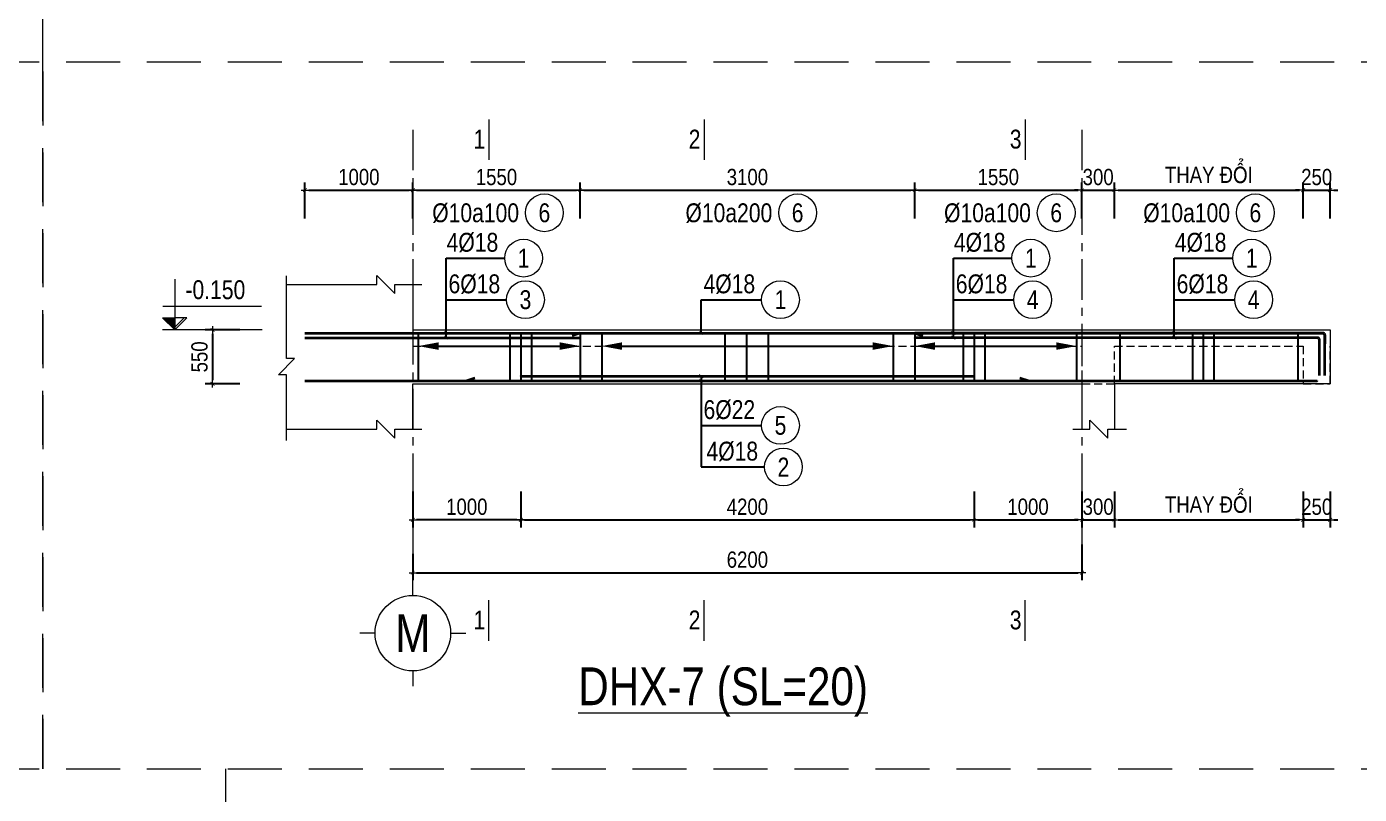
# Model space of a CAD drawing. Header units: millimetres. Extents: x 397144 to 10081729, y 99180 to 1327802.
# Drawn here: x 4934387 to 4946735, y 707265 to 714378 of the extents above; entities that cross this region are included whole.
import ezdxf
from ezdxf.enums import TextEntityAlignment as Align

# ---------------------------------------------------------------- set-up
doc = ezdxf.new("R2010")
doc.units = ezdxf.units.MM
doc.header["$PDSIZE"] = -10
doc.linetypes.add('CENTER', pattern=[2, 1.25, -0.25, 0.25, -0.25])
doc.linetypes.add('HIDDEN', pattern=[0.375, 0.25, -0.125])
doc.layers.get('0').update_dxf_attribs({"linetype": 'CONTINUOUS'})
doc.layers.get('Defpoints').update_dxf_attribs({"color": 12, "linetype": 'CONTINUOUS'})
for name, color, linetype, lineweight in [('kata_dim', 8, 'CONTINUOUS', 13), ('kata_grid', 8, 'CENTER', 13), ('kata_net khuat', 9, 'HIDDEN', 5), ('kata_net manh', 8, 'CONTINUOUS', 5), ('kata_net thay', 4, 'CONTINUOUS', 20), ('kata_text', 7, 'CONTINUOUS', 20), ('kata_thep chu', 1, 'CONTINUOUS', 35), ('kata_thep dai', 220, 'CONTINUOUS', 25)]:
    doc.layers.add(name, color=color, linetype=linetype, lineweight=lineweight)
doc.styles.add('kata_text', font='arial.ttf', dxfattribs={"width": 0.8})
doc.styles.add('Star-HelCon', font='VHELVCN_0.TTF')
doc.dimstyles.new('kata_dim_70', dxfattribs={"dimscale": 70, "dimtxt": 2.15, "dimasz": 0.5, "dimexe": 1, "dimexo": 2, "dimtad": 1, "dimdec": 0, "dimrnd": 5, "dimzin": 0, "dimdsep": 46, "dimtxsty": 'Star-HelCon', "dimblk": 'kata_block_ArchTick', "dimcen": 0.09, "dimdle": 1.2, "dimclrd": 8, "dimclre": 8, "dimclrt": 3, "dimadec": 0, "dimazin": 0, "dimtfac": 1, "dimtdec": 0, "dimtix": 1, "dimtmove": 2, "dimatfit": 3, "dimfxl": 3.75, "dimfxlon": 1, "dimtolj": 1, "dimtzin": 0, "dimarcsym": 0})
doc.dimstyles.new('kata_rai_thep', dxfattribs={"dimtxt": 2, "dimasz": 1, "dimexe": 0, "dimexo": 0, "dimtad": 1, "dimdec": 0, "dimzin": 12, "dimdsep": 46, "dimtxsty": 'kata_text', "dimblk": 'kata_block_RUNTIC', "dimcen": 0, "dimse1": 1, "dimse2": 1, "dimclrd": 6, "dimclre": 6, "dimclrt": 7, "dimadec": 0, "dimazin": 3, "dimtfac": 1, "dimtdec": 0, "dimtmove": 2, "dimatfit": 3, "dimldrblk": 'kata_block_LEADERTIC', "dimfxl": 1, "dimtolj": 1, "dimtzin": 0, "dimlwd": -1, "dimlwe": -1, "dimarcsym": 0})

# ---------------------------------------------------------------- blocks, each defined once
blk = doc.blocks.new('kata_block_TD')
at = {"color": 6, "linetype": 'ByBlock', "lineweight": -2, "style": 'kata_text', "width": 0.8}
blk.add_attdef('SECTDET2', text='', height=5, dxfattribs=at).set_placement((0, 7.970649532882817), align=Align.CENTER)
at = {"color": 0, "linetype": 'ByBlock', "lineweight": -2, "style": 'kata_text', "width": 0.8}
blk.add_attdef('SECTDET1', text='', height=5, dxfattribs=at).set_placement((0, 1.470649532882817), align=Align.CENTER)
at = {"color": 3, "lineweight": 25, "style": 'kata_text', "width": 0.8}
blk.add_attdef('SSCALE', text='', height=2.5, dxfattribs=at).set_placement((0, -3.998868953555331), align=Align.CENTER)
blk = doc.blocks.new('kata_block_ArchTick')
at = {"color": 8}
blk.add_line((1, 0), (-1, 0), dxfattribs=at)
at = {"color": 8, "const_width": 0.15}
blk.add_lwpolyline([(-0.5, -0.5), (0.5, 0.5)], dxfattribs=at)
blk = doc.blocks.new('*D58')
at = {"layer": 'Defpoints', "color": 0, "transparency": 16777216}
for p in [(4937964.795577932, 712862.9918053739), (4936964.795577932, 711567.9918053739), (4937964.795577932, 711567.9918053739)]:
    blk.add_point(p, dxfattribs=at)
at = {"layer": 'kata_dim', "color": 8, "lineweight": -2, "transparency": 16777216}
for p, q in [((4936964.795577932, 712600.4918053739), (4936964.795577932, 712932.9918053739)), ((4937964.795577932, 712600.4918053739), (4937964.795577932, 712932.9918053739)), ((4936999.795577932, 712862.9918053739), (4937929.795577932, 712862.9918053739))]:
    blk.add_line(p, q, dxfattribs=at)
at = {"layer": 'kata_dim', "color": 8, "lineweight": -2, "transparency": 16777216, "xscale": 35, "yscale": 35, "zscale": 35, "rotation": 180}
blk.add_blockref('kata_block_ArchTick', (4936964.795577932, 712862.9918053739), dxfattribs=at)
at = {"layer": 'kata_dim', "color": 8, "lineweight": -2, "transparency": 16777216, "xscale": 35, "yscale": 35, "zscale": 35}
blk.add_blockref('kata_block_ArchTick', (4937964.795577932, 712862.9918053739), dxfattribs=at)
at = {"layer": 'kata_dim', "color": 3, "transparency": 16777216, "insert": (4937464.795577932, 712983.5971387073), "char_height": 150.5, "attachment_point": 5, "style": 'Star-HelCon'}
blk.add_mtext('\\A1;1000', dxfattribs=at)
blk = doc.blocks.new('*D59')
at = {"layer": 'Defpoints', "color": 0, "transparency": 16777216}
for p in [(4939514.795577932, 712862.9918053739), (4937964.795577932, 711567.9918053739), (4939514.795577932, 711567.9918053739)]:
    blk.add_point(p, dxfattribs=at)
at = {"layer": 'kata_dim', "color": 8, "lineweight": -2, "transparency": 16777216}
for p, q in [((4937964.795577932, 712600.4918053739), (4937964.795577932, 712932.9918053739)), ((4939514.795577932, 712600.4918053739), (4939514.795577932, 712932.9918053739)), ((4937999.795577932, 712862.9918053739), (4939479.795577932, 712862.9918053739))]:
    blk.add_line(p, q, dxfattribs=at)
at = {"layer": 'kata_dim', "color": 8, "lineweight": -2, "transparency": 16777216, "xscale": 35, "yscale": 35, "zscale": 35, "rotation": 180}
blk.add_blockref('kata_block_ArchTick', (4937964.795577932, 712862.9918053739), dxfattribs=at)
at = {"layer": 'kata_dim', "color": 8, "lineweight": -2, "transparency": 16777216, "xscale": 35, "yscale": 35, "zscale": 35}
blk.add_blockref('kata_block_ArchTick', (4939514.795577932, 712862.9918053739), dxfattribs=at)
at = {"layer": 'kata_dim', "color": 3, "transparency": 16777216, "insert": (4938739.795577932, 712983.5971387073), "char_height": 150.5, "attachment_point": 5, "style": 'Star-HelCon'}
blk.add_mtext('\\A1;1550', dxfattribs=at)
blk = doc.blocks.new('*D60')
at = {"layer": 'Defpoints', "color": 0, "transparency": 16777216}
for p in [(4942614.795577932, 712862.9918053739), (4939514.795577932, 711567.9918053739), (4942614.795577932, 711567.9918053739)]:
    blk.add_point(p, dxfattribs=at)
at = {"layer": 'kata_dim', "color": 8, "lineweight": -2, "transparency": 16777216}
for p, q in [((4939514.795577932, 712600.4918053739), (4939514.795577932, 712932.9918053739)), ((4942614.795577932, 712600.4918053739), (4942614.795577932, 712932.9918053739)), ((4939549.795577932, 712862.9918053739), (4942579.795577932, 712862.9918053739))]:
    blk.add_line(p, q, dxfattribs=at)
at = {"layer": 'kata_dim', "color": 8, "lineweight": -2, "transparency": 16777216, "xscale": 35, "yscale": 35, "zscale": 35, "rotation": 180}
blk.add_blockref('kata_block_ArchTick', (4939514.795577932, 712862.9918053739), dxfattribs=at)
at = {"layer": 'kata_dim', "color": 8, "lineweight": -2, "transparency": 16777216, "xscale": 35, "yscale": 35, "zscale": 35}
blk.add_blockref('kata_block_ArchTick', (4942614.795577932, 712862.9918053739), dxfattribs=at)
at = {"layer": 'kata_dim', "color": 3, "transparency": 16777216, "insert": (4941064.795577932, 712983.5971387073), "char_height": 150.5, "attachment_point": 5, "style": 'Star-HelCon'}
blk.add_mtext('\\A1;3100', dxfattribs=at)
blk = doc.blocks.new('*D61')
at = {"layer": 'Defpoints', "color": 0, "transparency": 16777216}
for p in [(4944164.795577932, 712862.9918053739), (4942614.795577932, 711567.9918053739), (4944164.795577932, 711567.9918053739)]:
    blk.add_point(p, dxfattribs=at)
at = {"layer": 'kata_dim', "color": 8, "lineweight": -2, "transparency": 16777216}
for p, q in [((4942614.795577932, 712600.4918053739), (4942614.795577932, 712932.9918053739)), ((4944164.795577932, 712600.4918053739), (4944164.795577932, 712932.9918053739)), ((4942649.795577932, 712862.9918053739), (4944129.795577932, 712862.9918053739))]:
    blk.add_line(p, q, dxfattribs=at)
at = {"layer": 'kata_dim', "color": 8, "lineweight": -2, "transparency": 16777216, "xscale": 35, "yscale": 35, "zscale": 35, "rotation": 180}
blk.add_blockref('kata_block_ArchTick', (4942614.795577932, 712862.9918053739), dxfattribs=at)
at = {"layer": 'kata_dim', "color": 8, "lineweight": -2, "transparency": 16777216, "xscale": 35, "yscale": 35, "zscale": 35}
blk.add_blockref('kata_block_ArchTick', (4944164.795577932, 712862.9918053739), dxfattribs=at)
at = {"layer": 'kata_dim', "color": 3, "transparency": 16777216, "insert": (4943389.795577932, 712983.5971387073), "char_height": 150.5, "attachment_point": 5, "style": 'Star-HelCon'}
blk.add_mtext('\\A1;1550', dxfattribs=at)
blk = doc.blocks.new('*D62')
at = {"layer": 'Defpoints', "color": 0, "transparency": 16777216}
for p in [(4944464.795577932, 712862.9918053739), (4944164.795577932, 711567.9918053739), (4944464.795577932, 711417.9918053739)]:
    blk.add_point(p, dxfattribs=at)
at = {"layer": 'kata_dim', "color": 8, "lineweight": -2, "transparency": 16777216}
for p, q in [((4944164.795577932, 712600.4918053739), (4944164.795577932, 712932.9918053739)), ((4944464.795577932, 712600.4918053739), (4944464.795577932, 712932.9918053739)), ((4944129.795577932, 712862.9918053739), (4944094.795577932, 712862.9918053739)), ((4944164.795577932, 712862.9918053739), (4944464.795577932, 712862.9918053739)), ((4944499.795577932, 712862.9918053739), (4944534.795577932, 712862.9918053739))]:
    blk.add_line(p, q, dxfattribs=at)
at = {"layer": 'kata_dim', "color": 8, "lineweight": -2, "transparency": 16777216, "xscale": 35, "yscale": 35, "zscale": 35}
blk.add_blockref('kata_block_ArchTick', (4944164.795577932, 712862.9918053739), dxfattribs=at)
at = {"layer": 'kata_dim', "color": 8, "lineweight": -2, "transparency": 16777216, "xscale": 35, "yscale": 35, "zscale": 35, "rotation": 180}
blk.add_blockref('kata_block_ArchTick', (4944464.795577932, 712862.9918053739), dxfattribs=at)
at = {"layer": 'kata_dim', "color": 3, "transparency": 16777216, "insert": (4944314.795577932, 712983.5971387073), "char_height": 150.5, "attachment_point": 5, "style": 'Star-HelCon'}
blk.add_mtext('\\A1;300', dxfattribs=at)
blk = doc.blocks.new('*D63')
at = {"layer": 'Defpoints', "color": 0, "transparency": 16777216}
for p in [(4936501.866542296, 711567.9918053742), (4936109.291732188, 711067.9918053742), (4936501.866542296, 711067.9918053742)]:
    blk.add_point(p, dxfattribs=at)
at = {"layer": 'kata_dim', "color": 8, "lineweight": -2, "transparency": 16777216}
for p, q in [((4936361.866542296, 711567.9918053742), (4936039.291732188, 711567.9918053742)), ((4936109.291732188, 711532.9918053742), (4936109.291732188, 711102.9918053742)), ((4936361.866542296, 711067.9918053742), (4936039.291732188, 711067.9918053742))]:
    blk.add_line(p, q, dxfattribs=at)
at = {"layer": 'kata_dim', "color": 8, "lineweight": -2, "transparency": 16777216, "xscale": 35, "yscale": 35, "zscale": 35}
for p, rotation in [((4936109.291732188, 711567.9918053742), 90), ((4936109.291732188, 711067.9918053742), 270)]:
    blk.add_blockref('kata_block_ArchTick', p, dxfattribs=dict(at, rotation=rotation))
at = {"layer": 'kata_dim', "color": 3, "transparency": 16777216, "insert": (4935988.686398854, 711317.9918053726), "char_height": 150.5, "attachment_point": 5, "rotation": 90, "style": 'Star-HelCon'}
blk.add_mtext('\\A1;550', dxfattribs=at)
blk = doc.blocks.new('kata_block_CT')
blk.add_hatch(color=256).paths.add_polyline_path([(0, 1.596954857557648), (-1.612010908633238, 1.596954857557648), (0, 0)])
at = {"ltscale": 50}
h = blk.add_hatch(dxfattribs=at)
h.set_pattern_fill('ANSI31', color=8, scale=1.406250541793835, style=0)
h.set_pattern_definition([(45.00000000000001, (0, 5.456968210637569e-12), (-3.157122508925224, 3.157122508925225), [])])
h.paths.add_polyline_path([(0, 1.596954857557648), (0, 0), (1.612010908924276, 1.596954857557648)])
at = {"color": 8, "ltscale": 50}
for p, q in [((-1.592704896858777, 3.140833880479477), (11.46947077315417, 3.140833880479477)), ((11.56125648126181, 5.456968210637569e-12), (-1.63869572513795, 5.456968210637569e-12))]:
    blk.add_line(p, q, dxfattribs=at)
for points in [[(0, 6.69495074864426), (0, 0)], [(0, 0), (-1.612010908633238, 1.596954857557648), (0, 1.596954857557648)], [(0, 0), (1.612010908924276, 1.596954857557648), (0, 1.596954857557648)]]:
    blk.add_lwpolyline(points, dxfattribs=at)
at = {"color": 3, "style": 'kata_text', "width": 0.8}
blk.add_attdef('CT', (1.409564409346785, 4.068271311703938), '', height=2.5, dxfattribs=at)
blk = doc.blocks.new('kata_block_GRID')
for p, q in [((3.061616997868383e-16, 5), (3.061616997868383e-16, 7)), ((-5, 0), (-7, 0)), ((5, 0), (7, 0)), ((-9.184850993605148e-16, -5), (-9.184850993605148e-16, -7))]:
    blk.add_line(p, q)
blk.add_circle((0, 0), 5)
at = {"color": 7, "style": 'kata_text', "width": 0.8}
blk.add_attdef('GRID', text='', height=5, dxfattribs=at).set_placement((0, 0), align=Align.MIDDLE)
blk = doc.blocks.new('*D64')
at = {"layer": 'Defpoints', "color": 0, "transparency": 16777216}
for p in [(4944164.795577932, 711067.9918053739), (4937964.795577932, 709634.1975827431), (4944164.795577932, 709317.9918053739)]:
    blk.add_point(p, dxfattribs=at)
at = {"layer": 'kata_dim', "color": 8, "lineweight": -2, "transparency": 16777216}
for p, q in [((4944164.795577932, 709580.4918053739), (4944164.795577932, 709247.9918053739)), ((4937964.795577932, 709494.1975827431), (4937964.795577932, 709247.9918053739)), ((4937999.795577932, 709317.9918053739), (4944129.795577932, 709317.9918053739))]:
    blk.add_line(p, q, dxfattribs=at)
at = {"layer": 'kata_dim', "color": 8, "lineweight": -2, "transparency": 16777216, "xscale": 35, "yscale": 35, "zscale": 35, "rotation": 180}
blk.add_blockref('kata_block_ArchTick', (4937964.795577932, 709317.9918053739), dxfattribs=at)
at = {"layer": 'kata_dim', "color": 8, "lineweight": -2, "transparency": 16777216, "xscale": 35, "yscale": 35, "zscale": 35}
blk.add_blockref('kata_block_ArchTick', (4944164.795577932, 709317.9918053739), dxfattribs=at)
at = {"layer": 'kata_dim', "color": 3, "transparency": 16777216, "insert": (4941064.795577932, 709438.5971387073), "char_height": 150.5, "attachment_point": 5, "style": 'Star-HelCon'}
blk.add_mtext('\\A1;6200', dxfattribs=at)
blk = doc.blocks.new('*D65')
at = {"layer": 'Defpoints', "color": 0, "transparency": 16777216}
for p in [(4937964.795577932, 711067.9918053739), (4938964.795577932, 711067.9918053739), (4937964.795577932, 709807.9918053739)]:
    blk.add_point(p, dxfattribs=at)
at = {"layer": 'kata_dim', "color": 8, "lineweight": -2, "transparency": 16777216}
for p, q in [((4937964.795577932, 710070.4918053739), (4937964.795577932, 709737.9918053739)), ((4938964.795577932, 710070.4918053739), (4938964.795577932, 709737.9918053739)), ((4938929.795577932, 709807.9918053739), (4937999.795577932, 709807.9918053739))]:
    blk.add_line(p, q, dxfattribs=at)
at = {"layer": 'kata_dim', "color": 8, "lineweight": -2, "transparency": 16777216, "xscale": 35, "yscale": 35, "zscale": 35, "rotation": 180}
blk.add_blockref('kata_block_ArchTick', (4937964.795577932, 709807.9918053739), dxfattribs=at)
at = {"layer": 'kata_dim', "color": 8, "lineweight": -2, "transparency": 16777216, "xscale": 35, "yscale": 35, "zscale": 35}
blk.add_blockref('kata_block_ArchTick', (4938964.795577932, 709807.9918053739), dxfattribs=at)
at = {"layer": 'kata_dim', "color": 3, "transparency": 16777216, "insert": (4938464.795577932, 709928.5971387073), "char_height": 150.5, "attachment_point": 5, "style": 'Star-HelCon'}
blk.add_mtext('\\A1;1000', dxfattribs=at)
blk = doc.blocks.new('*D66')
at = {"layer": 'Defpoints', "color": 0, "transparency": 16777216}
for p in [(4937964.795577932, 711067.9918053739), (4938964.795577932, 711067.9918053739), (4937964.795577932, 709807.9918053739)]:
    blk.add_point(p, dxfattribs=at)
at = {"layer": 'kata_dim', "color": 8, "lineweight": -2, "transparency": 16777216}
for p, q in [((4937964.795577932, 710070.4918053739), (4937964.795577932, 709737.9918053739)), ((4938964.795577932, 710070.4918053739), (4938964.795577932, 709737.9918053739)), ((4938929.795577932, 709807.9918053739), (4937999.795577932, 709807.9918053739))]:
    blk.add_line(p, q, dxfattribs=at)
at = {"layer": 'kata_dim', "color": 8, "lineweight": -2, "transparency": 16777216, "xscale": 35, "yscale": 35, "zscale": 35, "rotation": 180}
blk.add_blockref('kata_block_ArchTick', (4937964.795577932, 709807.9918053739), dxfattribs=at)
at = {"layer": 'kata_dim', "color": 8, "lineweight": -2, "transparency": 16777216, "xscale": 35, "yscale": 35, "zscale": 35}
blk.add_blockref('kata_block_ArchTick', (4938964.795577932, 709807.9918053739), dxfattribs=at)
at = {"layer": 'kata_dim', "color": 3, "transparency": 16777216, "insert": (4938464.795577932, 709928.5971387073), "char_height": 150.5, "attachment_point": 5, "style": 'Star-HelCon'}
blk.add_mtext('\\A1;1000', dxfattribs=at)
blk = doc.blocks.new('*D67')
at = {"layer": 'Defpoints', "color": 0, "transparency": 16777216}
for p in [(4938964.795577932, 711067.9918053739), (4943164.795577932, 711067.9918053739), (4943164.795577932, 709807.9918053739)]:
    blk.add_point(p, dxfattribs=at)
at = {"layer": 'kata_dim', "color": 8, "lineweight": -2, "transparency": 16777216}
for p, q in [((4938964.795577932, 710070.4918053739), (4938964.795577932, 709737.9918053739)), ((4943164.795577932, 710070.4918053739), (4943164.795577932, 709737.9918053739)), ((4938999.795577932, 709807.9918053739), (4943129.795577932, 709807.9918053739))]:
    blk.add_line(p, q, dxfattribs=at)
at = {"layer": 'kata_dim', "color": 8, "lineweight": -2, "transparency": 16777216, "xscale": 35, "yscale": 35, "zscale": 35, "rotation": 180}
blk.add_blockref('kata_block_ArchTick', (4938964.795577932, 709807.9918053739), dxfattribs=at)
at = {"layer": 'kata_dim', "color": 8, "lineweight": -2, "transparency": 16777216, "xscale": 35, "yscale": 35, "zscale": 35}
blk.add_blockref('kata_block_ArchTick', (4943164.795577932, 709807.9918053739), dxfattribs=at)
at = {"layer": 'kata_dim', "color": 3, "transparency": 16777216, "insert": (4941064.795577932, 709928.5971387073), "char_height": 150.5, "attachment_point": 5, "style": 'Star-HelCon'}
blk.add_mtext('\\A1;4200', dxfattribs=at)
blk = doc.blocks.new('*D68')
at = {"layer": 'Defpoints', "color": 0, "transparency": 16777216}
for p in [(4943164.795577932, 711067.9918053739), (4944164.795577932, 711067.9918053739), (4944164.795577932, 709807.9918053739)]:
    blk.add_point(p, dxfattribs=at)
at = {"layer": 'kata_dim', "color": 8, "lineweight": -2, "transparency": 16777216}
for p, q in [((4943164.795577932, 710070.4918053739), (4943164.795577932, 709737.9918053739)), ((4944164.795577932, 710070.4918053739), (4944164.795577932, 709737.9918053739)), ((4943199.795577932, 709807.9918053739), (4944129.795577932, 709807.9918053739))]:
    blk.add_line(p, q, dxfattribs=at)
at = {"layer": 'kata_dim', "color": 8, "lineweight": -2, "transparency": 16777216, "xscale": 35, "yscale": 35, "zscale": 35, "rotation": 180}
blk.add_blockref('kata_block_ArchTick', (4943164.795577932, 709807.9918053739), dxfattribs=at)
at = {"layer": 'kata_dim', "color": 8, "lineweight": -2, "transparency": 16777216, "xscale": 35, "yscale": 35, "zscale": 35}
blk.add_blockref('kata_block_ArchTick', (4944164.795577932, 709807.9918053739), dxfattribs=at)
at = {"layer": 'kata_dim', "color": 3, "transparency": 16777216, "insert": (4943664.795577932, 709928.5971387073), "char_height": 150.5, "attachment_point": 5, "style": 'Star-HelCon'}
blk.add_mtext('\\A1;1000', dxfattribs=at)
blk = doc.blocks.new('*D69')
at = {"layer": 'Defpoints', "color": 0, "transparency": 16777216}
for p in [(4944164.795577932, 711067.9918053739), (4944464.795577932, 711067.9918053739), (4944464.795577932, 709807.9918053739)]:
    blk.add_point(p, dxfattribs=at)
at = {"layer": 'kata_dim', "color": 8, "lineweight": -2, "transparency": 16777216}
for p, q in [((4944164.795577932, 710070.4918053739), (4944164.795577932, 709737.9918053739)), ((4944464.795577932, 710070.4918053739), (4944464.795577932, 709737.9918053739)), ((4944129.795577932, 709807.9918053739), (4944094.795577932, 709807.9918053739)), ((4944164.795577932, 709807.9918053739), (4944464.795577932, 709807.9918053739)), ((4944499.795577932, 709807.9918053739), (4944534.795577932, 709807.9918053739))]:
    blk.add_line(p, q, dxfattribs=at)
at = {"layer": 'kata_dim', "color": 8, "lineweight": -2, "transparency": 16777216, "xscale": 35, "yscale": 35, "zscale": 35}
blk.add_blockref('kata_block_ArchTick', (4944164.795577932, 709807.9918053739), dxfattribs=at)
at = {"layer": 'kata_dim', "color": 8, "lineweight": -2, "transparency": 16777216, "xscale": 35, "yscale": 35, "zscale": 35, "rotation": 180}
blk.add_blockref('kata_block_ArchTick', (4944464.795577932, 709807.9918053739), dxfattribs=at)
at = {"layer": 'kata_dim', "color": 3, "transparency": 16777216, "insert": (4944314.795577932, 709928.5971387073), "char_height": 150.5, "attachment_point": 5, "style": 'Star-HelCon'}
blk.add_mtext('\\A1;300', dxfattribs=at)
blk = doc.blocks.new('kata_block_RUNTIC')
at = {"layer": 'kata_dim', "color": 6}
blk.add_line((0, 0.75), (0, -0.75), dxfattribs=at)
blk.add_lwpolyline([(0, 0, 0, 1, 0), (-2.69999999999709, 0, 1, 1, 0)], format="xyseb", dxfattribs=at)
blk = doc.blocks.new('*D70')
at = {"layer": 'Defpoints', "color": 6, "transparency": 16777216}
blk.add_line((4938084.795577932, 711417.9918053739), (4939444.795577932, 711417.9918053739), dxfattribs=at)
at = {"layer": 'Defpoints', "color": 0, "transparency": 16777216}
for p in [(4938014.795577932, 711417.9918053739), (4939514.795577932, 711417.9918053739), (4939514.795577932, 711417.9918053739)]:
    blk.add_point(p, dxfattribs=at)
at = {"layer": 'Defpoints', "color": 6, "transparency": 16777216, "xscale": 70, "yscale": 70, "zscale": 70, "rotation": 180}
blk.add_blockref('kata_block_RUNTIC', (4938014.795577932, 711417.9918053739), dxfattribs=at)
at = {"layer": 'Defpoints', "color": 6, "transparency": 16777216, "xscale": 70, "yscale": 70, "zscale": 70}
blk.add_blockref('kata_block_RUNTIC', (4939514.795577932, 711417.9918053739), dxfattribs=at)
blk = doc.blocks.new('kata_block_LEADERTIC')
at = {"layer": 'kata_dim', "color": 6}
blk.add_lwpolyline([(0, 0, 0, 1, 0), (-2.69999999999709, 0, 1, 1, 0)], format="xyseb", dxfattribs=at)
blk = doc.blocks.new('*D71')
at = {"layer": 'Defpoints', "color": 6, "transparency": 16777216}
blk.add_line((4939784.795577932, 711417.9918053739), (4942344.795577932, 711417.9918053739), dxfattribs=at)
at = {"layer": 'Defpoints', "color": 0, "transparency": 16777216}
for p in [(4939714.795577932, 711417.9918053739), (4942414.795577932, 711417.9918053739), (4942414.795577932, 711417.9918053739)]:
    blk.add_point(p, dxfattribs=at)
at = {"layer": 'Defpoints', "color": 6, "transparency": 16777216, "xscale": 70, "yscale": 70, "zscale": 70, "rotation": 180}
blk.add_blockref('kata_block_RUNTIC', (4939714.795577932, 711417.9918053739), dxfattribs=at)
at = {"layer": 'Defpoints', "color": 6, "transparency": 16777216, "xscale": 70, "yscale": 70, "zscale": 70}
blk.add_blockref('kata_block_RUNTIC', (4942414.795577932, 711417.9918053739), dxfattribs=at)
blk = doc.blocks.new('*D72')
at = {"layer": 'Defpoints', "color": 6, "transparency": 16777216}
blk.add_line((4942684.795577932, 711417.9918053739), (4944044.795577932, 711417.9918053739), dxfattribs=at)
at = {"layer": 'Defpoints', "color": 0, "transparency": 16777216}
for p in [(4942614.795577932, 711417.9918053739), (4944114.795577932, 711417.9918053739), (4944114.795577932, 711417.9918053739)]:
    blk.add_point(p, dxfattribs=at)
at = {"layer": 'Defpoints', "color": 6, "transparency": 16777216, "xscale": 70, "yscale": 70, "zscale": 70, "rotation": 180}
blk.add_blockref('kata_block_RUNTIC', (4942614.795577932, 711417.9918053739), dxfattribs=at)
at = {"layer": 'Defpoints', "color": 6, "transparency": 16777216, "xscale": 70, "yscale": 70, "zscale": 70}
blk.add_blockref('kata_block_RUNTIC', (4944114.795577932, 711417.9918053739), dxfattribs=at)
blk = doc.blocks.new('*U11')
blk.add_circle((2.5, 0), 2.5)
at = {"layer": 'kata_text', "color": 3, "style": 'kata_text', "width": 0.8}
blk.add_attdef('DK2', text='', height=2.5, dxfattribs=at).set_placement((-0.85, 0.8455043070534884), align=Align.RIGHT)
at = {"layer": 'kata_text', "color": 7, "style": 'kata_text', "width": 0.8}
blk.add_attdef('SH3', text='', height=2.5, dxfattribs=at).set_placement((2.5, 0), align=Align.MIDDLE)
blk = doc.blocks.new('*U20')
blk.add_circle((2.5, 0), 2.5)
at = {"layer": 'kata_text', "color": 3, "style": 'kata_text', "width": 0.8}
for tag, p in [('DK2', (-0.85, 0.8455043070534884)), ('KC2', (-0.85, -2.972544307831413))]:
    blk.add_attdef(tag, text='', height=2.5, dxfattribs=at).set_placement(p, align=Align.RIGHT)
at = {"layer": 'kata_text', "color": 7, "style": 'kata_text', "width": 0.8}
blk.add_attdef('SH3', text='', height=2.5, dxfattribs=at).set_placement((2.5, 0), align=Align.MIDDLE)
blk = doc.blocks.new('*U14')
blk.add_circle((2.5, 0), 2.5)
at = {"layer": 'kata_text', "color": 3, "style": 'kata_text', "width": 0.8}
blk.add_attdef('DKKC2', text='', height=2.5, dxfattribs=at).set_placement((-0.85, -1.249999999999998), align=Align.RIGHT)
at = {"layer": 'kata_text', "color": 7, "style": 'kata_text', "width": 0.8}
blk.add_attdef('SH3', text='', height=2.5, dxfattribs=at).set_placement((2.5, 0), align=Align.MIDDLE)
blk = doc.blocks.new('kata_block_SECBAL')
at = {"color": 0, "linetype": 'ByBlock', "lineweight": -2}
blk.add_line((9.278846846427768e-07, 4.357142857143117), (0, -1), dxfattribs=at)
at = {"color": 0, "linetype": 'ByBlock', "lineweight": -2, "style": 'kata_text', "width": 0.8}
blk.add_attdef('DETAIL', text='', height=2.5, dxfattribs=at).set_placement((-0.4999587343882013, 1.749873724336794), align=Align.MIDDLE_RIGHT)
blk = doc.blocks.new('*U15')
at = {"color": 0, "linetype": 'ByBlock', "lineweight": -2}
blk.add_line((9.278846826760661e-07, -1), (1.966710793847991e-15, 4.357142857143117), dxfattribs=at)
at = {"color": 0, "linetype": 'ByBlock', "lineweight": -2, "style": 'kata_text', "width": 0.8}
blk.add_attdef('DETAIL', text='', height=2.5, dxfattribs=at).set_placement((-0.4999587343882013, 1.749873724336794), align=Align.MIDDLE_RIGHT)
blk = doc.blocks.new('*D56')
at = {"layer": 'Defpoints', "color": 0, "transparency": 16777216}
for p in [(4946464.795577932, 712862.9918053739), (4946214.795577932, 711567.9918053739), (4946464.795577932, 711567.9918053739)]:
    blk.add_point(p, dxfattribs=at)
at = {"layer": 'kata_dim', "color": 8, "lineweight": -2, "transparency": 16777216}
for p, q in [((4946214.795577932, 712600.4918053739), (4946214.795577932, 712932.9918053739)), ((4946464.795577932, 712600.4918053739), (4946464.795577932, 712932.9918053739)), ((4946179.795577932, 712862.9918053739), (4946144.795577932, 712862.9918053739)), ((4946214.795577932, 712862.9918053739), (4946464.795577932, 712862.9918053739)), ((4946499.795577932, 712862.9918053739), (4946534.795577932, 712862.9918053739))]:
    blk.add_line(p, q, dxfattribs=at)
at = {"layer": 'kata_dim', "color": 8, "lineweight": -2, "transparency": 16777216, "xscale": 35, "yscale": 35, "zscale": 35}
blk.add_blockref('kata_block_ArchTick', (4946214.795577932, 712862.9918053739), dxfattribs=at)
at = {"layer": 'kata_dim', "color": 8, "lineweight": -2, "transparency": 16777216, "xscale": 35, "yscale": 35, "zscale": 35, "rotation": 180}
blk.add_blockref('kata_block_ArchTick', (4946464.795577932, 712862.9918053739), dxfattribs=at)
at = {"layer": 'kata_dim', "color": 3, "transparency": 16777216, "insert": (4946339.795577932, 712983.5971387073), "char_height": 150.5, "attachment_point": 5, "style": 'Star-HelCon'}
blk.add_mtext('\\A1;250', dxfattribs=at)
blk = doc.blocks.new('*D57')
at = {"layer": 'Defpoints', "color": 0, "ltscale": 0.8, "transparency": 16777216}
for p in [(4946214.795577932, 712862.9918053739), (4944464.795577932, 712600.4918053739), (4946214.795577932, 712600.4918053739)]:
    blk.add_point(p, dxfattribs=at)
at = {"layer": 'kata_dim', "color": 8, "lineweight": -2, "ltscale": 0.8, "transparency": 16777216}
for p, q in [((4944464.795577932, 712740.4918053739), (4944464.795577932, 712932.9918053739)), ((4946214.795577932, 712740.4918053739), (4946214.795577932, 712932.9918053739)), ((4944499.795577932, 712862.9918053739), (4946179.795577932, 712862.9918053739))]:
    blk.add_line(p, q, dxfattribs=at)
at = {"layer": 'kata_dim', "color": 8, "lineweight": -2, "ltscale": 0.8, "transparency": 16777216, "xscale": 35, "yscale": 35, "zscale": 35, "rotation": 180}
blk.add_blockref('kata_block_ArchTick', (4944464.795577932, 712862.9918053739), dxfattribs=at)
at = {"layer": 'kata_dim', "color": 8, "lineweight": -2, "ltscale": 0.8, "transparency": 16777216, "xscale": 35, "yscale": 35, "zscale": 35}
blk.add_blockref('kata_block_ArchTick', (4946214.795577932, 712862.9918053739), dxfattribs=at)
at = {"layer": 'kata_dim', "color": 3, "ltscale": 0.8, "transparency": 16777216, "insert": (4945339.795577932, 713002.2672146509), "char_height": 150.5, "attachment_point": 5, "style": 'Star-HelCon'}
blk.add_mtext('\\A1;THAY ĐỔI', dxfattribs=at)
blk = doc.blocks.new('*D73')
at = {"layer": 'Defpoints', "color": 0, "ltscale": 0.8, "transparency": 16777216}
for p in [(4944464.795577932, 711067.9918053739), (4946214.795577932, 711067.9918053739), (4946214.795577932, 709807.9918053739)]:
    blk.add_point(p, dxfattribs=at)
at = {"layer": 'kata_dim', "color": 8, "lineweight": -2, "ltscale": 0.8, "transparency": 16777216}
for p, q in [((4944464.795577932, 710070.4918053739), (4944464.795577932, 709737.9918053739)), ((4946214.795577932, 710070.4918053739), (4946214.795577932, 709737.9918053739)), ((4944499.795577932, 709807.9918053739), (4946179.795577932, 709807.9918053739))]:
    blk.add_line(p, q, dxfattribs=at)
at = {"layer": 'kata_dim', "color": 8, "lineweight": -2, "ltscale": 0.8, "transparency": 16777216, "xscale": 35, "yscale": 35, "zscale": 35, "rotation": 180}
blk.add_blockref('kata_block_ArchTick', (4944464.795577932, 709807.9918053739), dxfattribs=at)
at = {"layer": 'kata_dim', "color": 8, "lineweight": -2, "ltscale": 0.8, "transparency": 16777216, "xscale": 35, "yscale": 35, "zscale": 35}
blk.add_blockref('kata_block_ArchTick', (4946214.795577932, 709807.9918053739), dxfattribs=at)
at = {"layer": 'kata_dim', "color": 3, "ltscale": 0.8, "transparency": 16777216, "insert": (4945339.795577932, 709947.2672146509), "char_height": 150.5, "attachment_point": 5, "style": 'Star-HelCon'}
blk.add_mtext('\\A1;THAY ĐỔI', dxfattribs=at)
blk = doc.blocks.new('*D74')
at = {"layer": 'Defpoints', "color": 0, "ltscale": 0.8, "transparency": 16777216}
for p in [(4946214.795577932, 711067.9918053739), (4946464.795577932, 711067.9918053739), (4946464.795577932, 709807.9918053739)]:
    blk.add_point(p, dxfattribs=at)
at = {"layer": 'kata_dim', "color": 8, "lineweight": -2, "ltscale": 0.8, "transparency": 16777216}
for p, q in [((4946214.795577932, 710070.4918053739), (4946214.795577932, 709737.9918053739)), ((4946464.795577932, 710070.4918053739), (4946464.795577932, 709737.9918053739)), ((4946179.795577932, 709807.9918053739), (4946144.795577932, 709807.9918053739)), ((4946214.795577932, 709807.9918053739), (4946464.795577932, 709807.9918053739)), ((4946499.795577932, 709807.9918053739), (4946534.795577932, 709807.9918053739))]:
    blk.add_line(p, q, dxfattribs=at)
at = {"layer": 'kata_dim', "color": 8, "lineweight": -2, "ltscale": 0.8, "transparency": 16777216, "xscale": 35, "yscale": 35, "zscale": 35}
blk.add_blockref('kata_block_ArchTick', (4946214.795577932, 709807.9918053739), dxfattribs=at)
at = {"layer": 'kata_dim', "color": 8, "lineweight": -2, "ltscale": 0.8, "transparency": 16777216, "xscale": 35, "yscale": 35, "zscale": 35, "rotation": 180}
blk.add_blockref('kata_block_ArchTick', (4946464.795577932, 709807.9918053739), dxfattribs=at)
at = {"layer": 'kata_dim', "color": 3, "ltscale": 0.8, "transparency": 16777216, "insert": (4946339.795577932, 709928.5971387073), "char_height": 150.5, "attachment_point": 5, "style": 'Star-HelCon'}
blk.add_mtext('\\A1;250', dxfattribs=at)

msp = doc.modelspace()

# ---------------------------------------------------------------- linework, layer by layer
at = {"layer": 'kata_dim'}
for points in [[(4936794.03705474, 710543.6804240479), (4936794.03705474, 711152.7477478536), (4936719.03705474, 711152.7477478536), (4936869.03705474, 711302.7477478536), (4936794.03705474, 711302.7477478536), (4936794.03705474, 712070.3854240479)], [(4936794.03705474, 711987.9918053739), (4937631.4622446, 711987.9918053739), (4937631.4622446, 712071.3251387079), (4937798.128911266, 711904.6584720409), (4937798.128911266, 711987.9918053739), (4938048.128911266, 711987.9918053739)], [(4936794.03705474, 710647.9918053739), (4937631.4622446, 710647.9918053739), (4937631.4622446, 710731.3251387079), (4937798.128911266, 710564.6584720409), (4937798.128911266, 710647.9918053739), (4938048.128911266, 710647.9918053739)], [(4944081.4622446, 710647.9918053739), (4944238.890388615, 710647.9918053739), (4944238.890388615, 710731.3251387079), (4944405.557055281, 710564.6584720409), (4944405.557055281, 710647.9918053739), (4944576.842983274, 710647.9918053739)]]:
    msp.add_lwpolyline(points, dxfattribs=at)
at = {"layer": 'kata_grid', "ltscale": 300}
for p, q in [((4937964.795577932, 713422.9918053739), (4937964.795577932, 709247.9918053739)), ((4944164.795577932, 713422.9918053739), (4944164.795577932, 709247.9918053739))]:
    msp.add_line(p, q, dxfattribs=at)
at = {"layer": 'kata_net khuat', "ltscale": 2000}
for p, q in [((4934535.399420105, 713963.0000235), (4934535.399420106, 721345.2463785384)), ((4934535.399420106, 707501.8721892706), (4934535.399420106, 714032.7631677503)), ((4934535.399420105, 713963.0000235), (4934535.399420105, 707501.8721892706)), ((4936227.664150739, 707501.8721892706), (4936227.664150739, 698151.2732299182))]:
    msp.add_line(p, q, dxfattribs=at)
at = {"layer": 'kata_net khuat', "ltscale": 300}
for p, q in [((4944164.795577932, 711567.9918053739), (4944664.795577932, 711567.9918053739)), ((4946214.795577932, 711567.9918053739), (4946464.795577932, 711567.9918053739)), ((4937964.795577932, 711417.9918053739), (4944164.795577932, 711417.9918053739)), ((4944464.795577932, 711417.9918053739), (4946214.795577932, 711417.9918053739))]:
    msp.add_line(p, q, dxfattribs=at)
at = {"layer": 'kata_net khuat', "ltscale": 2000}
for points in [[(4907751.560045928, 714052.191954558), (4956350.28325084, 714052.191954558)], [(4907751.560045928, 707501.8721892706), (4956386.45523705, 707501.8721892706)]]:
    msp.add_lwpolyline(points, dxfattribs=at)
at = {"layer": 'kata_net khuat', "ltscale": 300}
for points in [[(4944164.795577932, 711417.9918053739), (4944164.795577932, 711067.9918053739), (4944464.795577932, 711067.9918053739), (4944464.795577932, 711417.9918053739)], [(4946214.795577932, 711417.9918053739), (4946214.795577932, 711067.9918053739), (4946464.795577932, 711067.9918053739), (4946464.795577932, 711417.9918053739)]]:
    msp.add_lwpolyline(points, dxfattribs=at)
at = {"layer": 'kata_net thay'}
for p, q in [((4937964.795577932, 711987.9918053739), (4937964.795577932, 711567.9918053739)), ((4937964.795577932, 710647.9918053739), (4937964.795577932, 711067.9918053739)), ((4937964.795577932, 711067.9918053739), (4944164.795577932, 711067.9918053739)), ((4944164.795577932, 711067.9918053739), (4944164.795577932, 710647.9918053739)), ((4944464.795577932, 711067.9918053739), (4944464.795577932, 710647.9918053739))]:
    msp.add_line(p, q, dxfattribs=at)
msp.add_lwpolyline([(4937964.795577932, 711567.9918053739), (4946464.795577932, 711567.9918053739), (4946464.795577932, 711067.9918053739), (4944464.795577932, 711067.9918053739)], dxfattribs=at)
at = {"layer": 'kata_thep chu'}
for points in [[(4936964.795577932, 711538.9918053739), (4946394.795577932, 711538.9918053739, -0.414213562), (4946414.795577932, 711518.9918053739), (4946414.795577932, 711438.9918053739), (4946414.795577932, 711438.9918053739)], [(4946414.795577932, 711145.9805129357), (4946414.795577932, 711145.9805129357), (4946414.795577932, 711518.9918053739, 0.414213562), (4946394.795577932, 711538.9918053739), (4942614.795577932, 711538.9918053739), (4942689.795577932, 711513.9918053739)], [(4946364.795577932, 711145.9918053739), (4946364.795577932, 711145.9918053739), (4946364.795577932, 711475.9918053739, 0.414213562), (4946344.795577932, 711495.9918053739), (4942614.795577932, 711495.9918053739), (4942614.795577932, 711495.9918053739)]]:
    msp.add_lwpolyline(points, format="xyb", dxfattribs=at)
for points in [[(4936964.795577932, 711538.9918053739), (4939514.795577932, 711538.9918053739), (4939439.795577932, 711513.9918053739)], [(4936964.795577932, 711495.9918053739), (4939514.795577932, 711495.9918053739), (4939514.795577932, 711495.9918053739)], [(4936964.795577932, 711096.9918053739), (4946343.654720986, 711096.9918053739), (4946343.654720986, 711096.9918053739)], [(4938539.795577932, 711121.9918053739), (4938464.795577932, 711096.9918053739), (4943664.795577932, 711096.9918053739), (4943589.795577932, 711121.9918053739)], [(4938964.795577932, 711139.9918053739), (4938964.795577932, 711139.9918053739), (4943164.795577932, 711139.9918053739), (4943164.795577932, 711139.9918053739)]]:
    msp.add_lwpolyline(points, dxfattribs=at)
at = {"layer": 'kata_thep dai', "ltscale": 52.5}
for p, q in [((4938014.795577932, 711542.9918053739), (4938014.795577932, 711092.9918053739)), ((4938864.795577932, 711542.9918053739), (4938864.795577932, 711092.9918053739)), ((4938964.795577932, 711542.9918053739), (4938964.795577932, 711092.9918053739)), ((4939064.795577932, 711542.9918053739), (4939064.795577932, 711092.9918053739)), ((4939514.795577932, 711542.9918053739), (4939514.795577932, 711092.9918053739)), ((4939714.795577932, 711542.9918053739), (4939714.795577932, 711092.9918053739)), ((4940856.240267994, 711542.9918053739), (4940856.240267994, 711092.9918053739)), ((4941056.240267994, 711542.9918053739), (4941056.240267994, 711092.9918053739)), ((4941256.240267994, 711542.9918053739), (4941256.240267994, 711092.9918053739)), ((4942414.795577932, 711542.9918053739), (4942414.795577932, 711092.9918053739)), ((4942614.795577932, 711542.9918053739), (4942614.795577932, 711092.9918053739)), ((4943064.795577932, 711542.9918053739), (4943064.795577932, 711092.9918053739)), ((4943164.795577932, 711542.9918053739), (4943164.795577932, 711092.9918053739)), ((4943264.795577932, 711542.9918053739), (4943264.795577932, 711092.9918053739)), ((4944114.795577932, 711542.9918053739), (4944114.795577932, 711092.9918053739)), ((4944514.795577932, 711542.9918053739), (4944514.795577932, 711092.9918053739)), ((4945187.520287676, 711542.9918053739), (4945187.520287676, 711092.9918053739)), ((4945287.520287676, 711542.9918053739), (4945287.520287676, 711092.9918053739)), ((4945387.520287676, 711542.9918053739), (4945387.520287676, 711092.9918053739)), ((4946164.795577932, 711542.9918053739), (4946164.795577932, 711092.9918053739)), ((4946164.795577932, 711542.9918053739), (4946164.795577932, 711092.9918053739))]:
    msp.add_line(p, q, dxfattribs=at)

# ---------------------------------------------------------------- block references
at = {"layer": 'kata_dim', "color": 2, "xscale": 70, "yscale": 70, "zscale": 70}
for name, p, values in [('kata_block_SECBAL', (4938670.463263419, 713212.9918053739), {'DETAIL': '1'}), ('kata_block_SECBAL', (4940664.509908941, 713212.9918053739), {'DETAIL': '2'}), ('kata_block_SECBAL', (4943639.795577932, 713212.9918053739), {'DETAIL': '3'}), ('*U15', (4938670.463263419, 708757.9918053739), {'DETAIL': '1'}), ('*U15', (4940664.509908941, 708757.9918053739), {'DETAIL': '2'}), ('*U15', (4943639.795577932, 708757.9918053739), {'DETAIL': '3'})]:
    msp.add_blockref(name, p, dxfattribs=at).add_auto_attribs(values)
at = {"layer": 'kata_dim', "xscale": 70, "yscale": 70, "zscale": 70}
msp.add_blockref('kata_block_GRID', (4937964.795577932, 708757.9918053739), dxfattribs=at).add_auto_attribs({'GRID': 'M'})
at = {"layer": 'kata_net manh', "xscale": 70, "yscale": 70, "zscale": 70}
for name, p, values in [('*U14', (4939008.686969809, 712652.9918053739), {'SH3': '6', 'DKKC2': '%%C10a100'}), ('*U14', (4941355.007152839, 712652.9918053739), {'SH3': '6', 'DKKC2': '%%C10a200'}), ('*U14', (4943751.161186947, 712652.9918053739), {'SH3': '6', 'DKKC2': '%%C10a100'}), ('*U14', (4945596.405909078, 712652.9918053739), {'SH3': '6', 'DKKC2': '%%C10a100'}), ('*U11', (4938833.487952257, 711847.9918053739), {'SH3': '3', 'DK2': '6%%c18'}), ('*U11', (4941196.240267994, 711847.9918053739), {'SH3': '1', 'DK2': '4%%c18'}), ('*U11', (4943533.338195603, 711847.9918053739), {'SH3': '4', 'DK2': '6%%c18'}), ('*U11', (4945580.239689814, 711847.9918053739), {'SH3': '4', 'DK2': '6%%c18'}), ('*U11', (4941196.240267994, 710682.9918053739), {'SH3': '5', 'DK2': '6%%c22'})]:
    msp.add_blockref(name, p, dxfattribs=at).add_auto_attribs(values)
at = {"layer": 'kata_net manh'}
ref = msp.add_blockref('*U20', (4938815.922187408, 712232.9918053739), dxfattribs=dict(at, xscale=70, yscale=70, zscale=70))
ref.add_attrib('SH3', '1', dxfattribs={"layer": 'kata_text', "color": 7, "height": 175, "style": 'kata_text', "width": 0.8}).set_placement((4938990.922187408, 712232.9918053739), align=Align.MIDDLE)
ref.add_attrib('DK2', '4%%c18', dxfattribs={"layer": 'kata_text', "color": 3, "height": 175, "style": 'kata_text', "width": 0.8}).set_placement((4938756.422187408, 712292.1771068678), align=Align.RIGHT)
ref = msp.add_blockref('*U20', (4943515.772430755, 712232.9918053739), dxfattribs=dict(at, xscale=70, yscale=70, zscale=70))
ref.add_attrib('SH3', '1', dxfattribs={"layer": 'kata_text', "color": 7, "height": 175, "style": 'kata_text', "width": 0.8}).set_placement((4943690.772430755, 712232.9918053739), align=Align.MIDDLE)
ref.add_attrib('DK2', '4%%c18', dxfattribs={"layer": 'kata_text', "color": 3, "height": 175, "style": 'kata_text', "width": 0.8}).set_placement((4943456.272430755, 712292.1771068678), align=Align.RIGHT)
ref = msp.add_blockref('*U20', (4945562.673924966, 712232.9918053739), dxfattribs=dict(at, xscale=70, yscale=70, zscale=70))
ref.add_attrib('SH3', '1', dxfattribs={"layer": 'kata_text', "color": 7, "height": 175, "style": 'kata_text', "width": 0.8}).set_placement((4945737.673924966, 712232.9918053739), align=Align.MIDDLE)
ref.add_attrib('DK2', '4%%c18', dxfattribs={"layer": 'kata_text', "color": 3, "height": 175, "style": 'kata_text', "width": 0.8}).set_placement((4945503.173924966, 712292.1771068678), align=Align.RIGHT)
ref = msp.add_blockref('*U20', (4941223.569385314, 710297.9918053739), dxfattribs=dict(at, xscale=70, yscale=70, zscale=70))
ref.add_attrib('SH3', '2', dxfattribs={"layer": 'kata_text', "color": 7, "height": 175, "style": 'kata_text', "width": 0.8}).set_placement((4941398.569385314, 710297.9918053739), align=Align.MIDDLE)
ref.add_attrib('DK2', '4%%c18', dxfattribs={"layer": 'kata_text', "color": 3, "height": 175, "style": 'kata_text', "width": 0.8}).set_placement((4941164.069385314, 710357.1771068678), align=Align.RIGHT)
at = {"layer": 'kata_text', "xscale": 70, "yscale": 70, "zscale": 70}
msp.add_blockref('kata_block_CT', (4935759.291732155, 711567.9918053739), dxfattribs=at).add_auto_attribs({'CT': '-0.150'})
at = {"layer": 'kata_text'}
ref = msp.add_blockref('kata_block_TD', (4940839.795577932, 707987.9918053739), dxfattribs=dict(at, xscale=70, yscale=70, zscale=70))
ref.add_attrib('SECTDET1', '%%UDHX-7 (SL=20)', dxfattribs={"layer": '0', "color": 0, "linetype": 'ByBlock', "lineweight": -2, "height": 350, "style": 'kata_text', "width": 0.8}).set_placement((4940839.795577932, 708090.9372726756), align=Align.CENTER)

# ---------------------------------------------------------------- dimensions: what is measured, and where the dimension line sits
at = {"layer": 'Defpoints'}
for p1, p2, picture, middle in [((4938014.795577932, 711417.9918053739), (4939514.795577932, 711417.9918053739), '*D70', (4938764.795577932, 711417.9918053739)), ((4939714.795577932, 711417.9918053739), (4942414.795577932, 711417.9918053739), '*D71', (4941064.795577932, 711417.9918053739)), ((4942614.795577932, 711417.9918053739), (4944114.795577932, 711417.9918053739), '*D72', (4943364.795577932, 711417.9918053739))]:
    dim = msp.add_aligned_dim(p1=p1, p2=p2, distance=0, text=' ', dimstyle='kata_rai_thep', override={"dimscale": 70}, dxfattribs=at)
    dim.commit()
    dim.dimension.update_dxf_attribs({"geometry": picture, "text_midpoint": middle})
at = {"layer": 'kata_dim', "ltscale": 0.8}
for base, p1, p2, picture, middle in [((4946214.795577932, 712862.9918053739), (4944464.795577932, 712600.4918053739), (4946214.795577932, 712600.4918053739), '*D57', (4945339.795577932, 713002.2672146509)), ((4946214.795577932, 709807.9918053739), (4944464.795577932, 711067.9918053739), (4946214.795577932, 711067.9918053739), '*D73', (4945339.795577932, 709947.2672146509))]:
    dim = msp.add_linear_dim(base=base, p1=p1, p2=p2, text='THAY ĐỔI', dimstyle='kata_dim_70', dxfattribs=at)
    dim.commit()
    dim.dimension.update_dxf_attribs({"geometry": picture, "text_midpoint": middle})
at = {"layer": 'kata_dim'}
for base, p1, p2, picture, middle in [((4937964.795577932, 712862.9918053739), (4936964.795577932, 711567.9918053739), (4937964.795577932, 711567.9918053739), '*D58', (4937464.795577932, 712983.5971387073)), ((4939514.795577932, 712862.9918053739), (4937964.795577932, 711567.9918053739), (4939514.795577932, 711567.9918053739), '*D59', (4938739.795577932, 712983.5971387073)), ((4942614.795577932, 712862.9918053739), (4939514.795577932, 711567.9918053739), (4942614.795577932, 711567.9918053739), '*D60', (4941064.795577932, 712983.5971387073)), ((4944164.795577932, 712862.9918053739), (4942614.795577932, 711567.9918053739), (4944164.795577932, 711567.9918053739), '*D61', (4943389.795577932, 712983.5971387073)), ((4944464.795577932, 712862.9918053739), (4944164.795577932, 711567.9918053739), (4944464.795577932, 711417.9918053739), '*D62', (4944314.795577932, 712983.5971387073)), ((4946464.795577932, 712862.9918053739), (4946214.795577932, 711567.9918053739), (4946464.795577932, 711567.9918053739), '*D56', (4946339.795577932, 712983.5971387073)), ((4944164.795577932, 709317.9918053739), (4937964.795577932, 709634.1975827431), (4944164.795577932, 711067.9918053739), '*D64', (4941064.795577932, 709438.5971387073)), ((4937964.795577932, 709807.9918053739), (4938964.795577932, 711067.9918053739), (4937964.795577932, 711067.9918053739), '*D65', (4938464.795577932, 709928.5971387073)), ((4937964.795577932, 709807.9918053739), (4938964.795577932, 711067.9918053739), (4937964.795577932, 711067.9918053739), '*D66', (4938464.795577932, 709928.5971387073)), ((4943164.795577932, 709807.9918053739), (4938964.795577932, 711067.9918053739), (4943164.795577932, 711067.9918053739), '*D67', (4941064.795577932, 709928.5971387073)), ((4944164.795577932, 709807.9918053739), (4943164.795577932, 711067.9918053739), (4944164.795577932, 711067.9918053739), '*D68', (4943664.795577932, 709928.5971387073)), ((4944464.795577932, 709807.9918053739), (4944164.795577932, 711067.9918053739), (4944464.795577932, 711067.9918053739), '*D69', (4944314.795577932, 709928.5971387073))]:
    dim = msp.add_linear_dim(base=base, p1=p1, p2=p2, dimstyle='kata_dim_70', dxfattribs=at)
    dim.commit()
    dim.dimension.update_dxf_attribs({"geometry": picture, "text_midpoint": middle})
dim = msp.add_linear_dim(base=(4936109.291732188, 711067.9918053742), p1=(4936501.866542295, 711567.9918053739), p2=(4936501.866542295, 711067.9918053739), angle=270, text='550', dimstyle='kata_dim_70', dxfattribs=at)
dim.commit()
dim.dimension.update_dxf_attribs({"geometry": '*D63', "text_midpoint": (4935988.686398854, 711317.9918053726)})
at = {"layer": 'kata_dim', "ltscale": 0.8}
dim = msp.add_linear_dim(base=(4946464.795577932, 709807.9918053739), p1=(4946214.795577932, 711067.9918053739), p2=(4946464.795577932, 711067.9918053739), dimstyle='kata_dim_70', dxfattribs=at)
dim.commit()
dim.dimension.update_dxf_attribs({"geometry": '*D74', "text_midpoint": (4946339.795577932, 709928.5971387073)})

# ---------------------------------------------------------------- leaders
at = {"layer": 'kata_net manh'}
for points in [[(4938273.487952257, 711538.9918053739), (4938273.487952257, 712232.9918053739), (4938815.922187408, 712232.9918053739)], [(4942973.338195603, 711538.9918053739), (4942973.338195603, 712232.9918053739), (4943515.772430755, 712232.9918053739)], [(4945020.239689814, 711538.9918053739), (4945020.239689814, 712232.9918053739), (4945562.673924966, 712232.9918053739)], [(4938273.487952257, 711495.9918053739), (4938273.487952257, 711847.9918053739), (4938833.487952257, 711847.9918053739)], [(4940636.240267994, 711538.9918053739), (4940636.240267994, 711847.9918053739), (4941196.240267994, 711847.9918053739)], [(4942973.338195603, 711495.9918053739), (4942973.338195603, 711847.9918053739), (4943533.338195603, 711847.9918053739)], [(4945020.239689814, 711495.9918053739), (4945020.239689814, 711847.9918053739), (4945580.239689814, 711847.9918053739)], [(4940636.240267994, 711139.9918053739), (4940636.240267994, 710682.9918053739), (4941196.240267994, 710682.9918053739)], [(4940636.240267994, 711096.9918053739), (4940636.240267994, 710297.9918053739), (4941223.569385314, 710297.9918053739)]]:
    msp.add_leader(points, dimstyle='kata_dim_70', override={"dimldrblk": 'ArchTick'}, dxfattribs=at)

doc.saveas('drawing.dxf')
